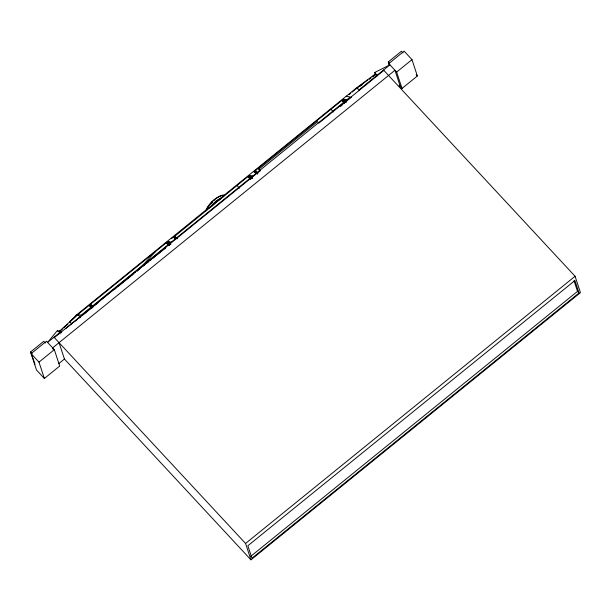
<?xml version="1.0" encoding="UTF-8"?>
<svg xmlns="http://www.w3.org/2000/svg" width="611" height="611" viewBox="0 0 611 611"><rect width="100%" height="100%" fill="white"/><g stroke="black" fill="none" stroke-linecap="round" stroke-linejoin="round"><path stroke-width="0.92" d="M206.671 209.252C209.909 202.967 215.591 197.368 222.511 195.467L223.084 196.085M206.938 210.016L207.694 208.565M93.086 306.829L90.619 304.179L89.259 305.576L92.093 306.355L92.605 307.898M210.344 207.35L215.981 201.409L221.167 198.071M346.804 99.799L343.833 99.272L342.038 100.303L255.238 170.69L254.1 172.119L256.956 172.661L257.468 174.204M57.564 330.337L47.605 342.427L59.695 332.628L57.564 330.337L57.946 331.49L59.847 330.826L73.908 318.148M74.588 317.537L77.139 314.436L209.825 206.839M252.855 175.991L249.884 175.456L248.081 176.495L173.318 237.48L176.189 238.153M210.757 203.914L212.277 202.241M211.803 206.151L216.126 201.859L220.854 198.812M137.254 271.185L155.446 251.61M71.739 323.853L69.845 321.814L77.139 314.436L81.202 315.184L350.279 96.981L346.216 96.24M69.845 321.814L77.818 314.558L166.536 242.62L168.338 241.582L171.309 242.116M59.542 331.735L62.299 329.23M63.681 327.977L67.821 324.212M352.188 92.093L354.968 89.672M32.696 357.511L30.55 352.005L43.725 341.328L45.313 343.031M389.497 65.072L388.275 61.925L401.442 51.24L403.031 52.951M222.427 196.62L355.533 88.687L375.185 74.091L374.673 72.51L389.917 64.842L359.596 89.427M171.439 238.71L172.921 237.503M349.271 94.499L350.752 93.3M31.123 353.647L46.467 341.205L54.333 349.668L59.71 366.035L44.366 378.476L36.5 370.014L31.123 353.647L38.982 362.117L44.366 378.476M389.344 65.346L388.779 63.62L404.131 51.171L411.99 59.641L417.366 76.001L402.023 88.45L399.075 85.28M259.744 171.722L258.888 169.125L317.483 121.612L318.873 123.101L383.853 70.402M54.356 337.6L260.278 170.614L258.888 169.125M66.064 328.313L93.43 306.119M94.911 304.92L135.589 271.933M137.07 270.726L165.917 247.34M340.487 106.001L351.585 97.012M75.512 320.981L76.986 319.782M79.201 317.995L80.675 316.796M82.149 315.597L98.379 302.445M114.601 289.286L116.075 288.087M117.549 286.895L133.038 274.331M143.364 265.961L144.838 264.762M147.052 262.967L148.526 261.775M150.001 260.576L151.475 259.385M152.949 258.186L155.163 256.391M156.637 255.192L165.489 248.02M340.686 106.268L342.145 105.084M38.982 362.117L54.333 349.668M402.023 88.45L396.638 72.083L411.99 59.641M58.74 363.644L64.438 359.031L59.053 342.664M575.073 276.264L580.45 292.631L250.945 559.829L245.569 543.462L575.073 276.264L383.509 70.036M250.449 556.583L577.517 291.363L574.004 280.693M579.022 292.99L251.961 558.21L247.867 545.76L574.928 280.541L579.022 292.99L577.517 291.363M359.558 86.632L362.583 84.318M369.403 79.124L370.923 77.971M372.435 76.818L375.467 74.511L372.412 76.703M357.175 87.785L367.845 80.026M369.365 78.918L370.892 77.811M358.038 87.785L355.663 89.069L355.533 88.687M223.489 195.764L224.68 195.619M416.16 74.702L417.366 76.001M388.275 61.925L389.329 63.063M388.779 63.62L396.638 72.083M374.673 72.51L377.155 75.191M375.185 74.091L377.056 76.1M357.007 87.946L359.528 90.657M346.315 101.861L343.917 99.272L346.292 101.915M343.665 99.31L346.2 102.045M343.603 99.333L345.528 101.403M343.451 99.402L345.734 101.861M343.283 99.486L345.605 101.984M343.099 99.585L345.452 102.129M342.893 99.708L345.284 102.281M342.687 99.837L345.1 102.442M342.473 99.983L344.91 102.61M342.252 100.143L344.703 102.785M342.038 100.303L344.497 102.954M341.824 100.471L344.283 103.129M330.941 109.3L333.407 111.95M255.482 170.484L257.949 173.142M255.238 170.69L257.697 173.341M255.008 170.889L257.46 173.532M254.795 171.088L256.62 173.05M254.604 171.279L255.81 172.577M254.443 171.454L255.627 172.737M254.375 171.538L255.551 172.806M254.306 171.615L255.474 172.875M249.884 175.456L252.343 178.107M249.716 175.502L252.251 178.236L249.647 175.525M249.494 175.586L251.785 178.045M249.326 175.67L251.648 178.175M249.143 175.777L251.503 178.313M248.944 175.892L251.335 178.465M248.73 176.029L251.152 178.633M248.517 176.174L250.953 178.802M248.295 176.335L250.747 178.97M248.081 176.495L250.541 179.145M247.867 176.663L250.334 179.313M236.984 185.484L239.451 188.142M221.93 195.535L222.305 195.94M214.423 199.736L214.797 200.133M211.91 201.989L212.284 202.394M209.688 204.441L210.062 204.838M174.723 235.983L177.182 238.634M174.471 236.182L176.938 238.832M174.242 236.388L176.083 238.366M174.028 236.579L175.853 238.55M173.837 236.77L175.647 238.718M173.677 236.946L175.456 238.863M173.608 237.03L174.784 238.298M168.415 241.582L170.82 244.171L168.338 241.582M168.17 241.628L170.706 244.354L168.109 241.65M167.956 241.712L170.24 244.171M167.788 241.796L170.11 244.301M167.597 241.895L169.957 244.438M167.399 242.017L169.789 244.591M167.193 242.155L169.606 244.751M166.971 242.3L169.407 244.919M166.757 242.452L169.209 245.095M166.536 242.62L169.003 245.271M166.322 242.788L168.789 245.439M90.375 304.377L92.834 307.028M90.145 304.584L92.597 307.218M89.932 304.782L91.757 306.745M89.741 304.965L90.947 306.264M89.58 305.149L90.764 306.424M89.512 305.225L90.688 306.493M89.443 305.309L90.611 306.569M89.336 305.454L90.481 306.691M77.818 314.558L80.278 317.216M59.847 330.826L61.688 332.804M54.012 337.234L245.569 543.462M64.438 359.031L250.945 559.829M30.55 352.005L32.139 353.716M400.342 86.64L394.958 70.273L52.653 347.858L53.218 349.576M77.139 314.436L77.33 315.016M59.695 332.628L60.069 333.782M33.002 358.298L34.995 364.362M209.596 208.03A13.366 5.109 -42.9 0 1 222.916 197.132M205.876 210.841A13.366 5.109 -42.9 0 1 213.483 200.309A13.366 5.109 -42.9 0 1 224.107 195.001"/></g></svg>
